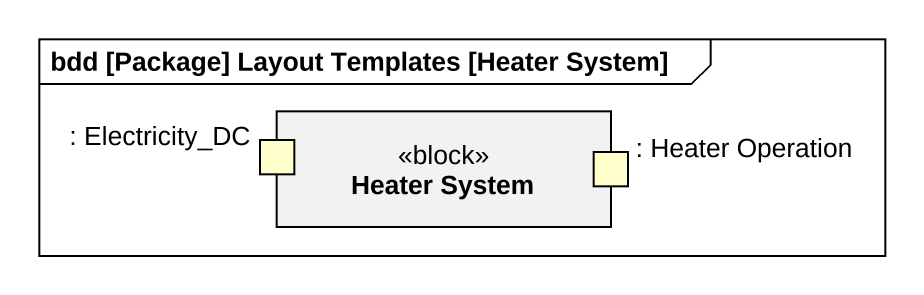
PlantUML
@startuml
mainframe bdd [Package] Layout Templates [Heater System]
rectangle "Heater System" as Heater_System <<block>> {
  port ": Electricity_DC" as Electricity_DC #FFFFCC
  port ": Heater Operation" as Heater_Operation #FFFFCC
}
@enduml
